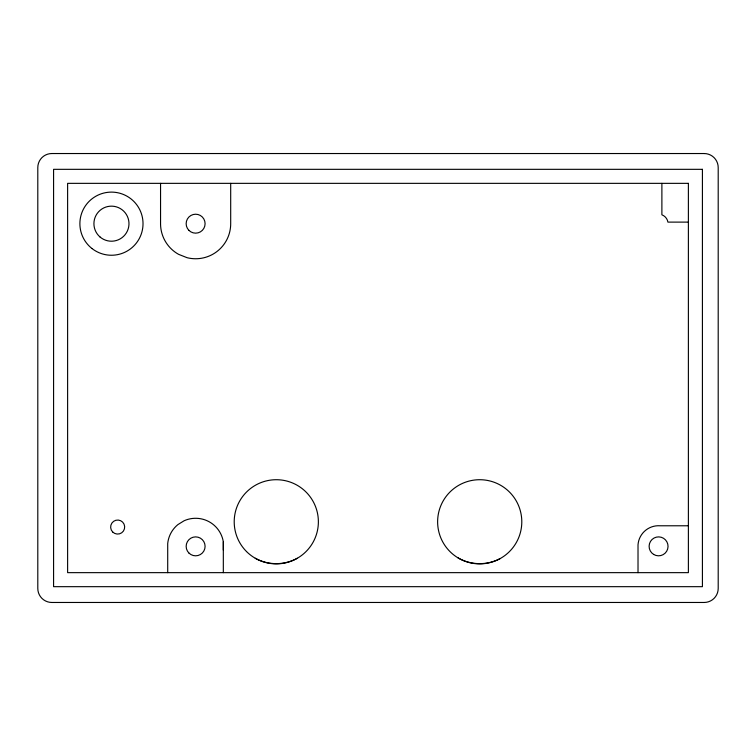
<?xml version="1.0" encoding="UTF-8"?>
<svg xmlns="http://www.w3.org/2000/svg" width="756" height="756" viewBox="0 0 756 756"><rect width="100%" height="100%" fill="white"/><g stroke="black" fill="none" stroke-linecap="round" stroke-linejoin="round"><path stroke-width="1.13" d="M223.322 550.103L223.322 541.835A28.057 28.057 0 0 0 184.105 520.761L177.877 524.617A28.057 28.057 0 0 0 167.709 543.536L167.709 572.651M297.335 558.24C284.379 565.441 268.21 565.441 255.245 558.24M500.17 558.571C487.1 565.564 470.931 565.308 458.089 557.909A42.09 42.09 0 0 1 459.242 485.021A42.09 42.09 0 0 1 521.791 522.462A42.09 42.09 0 0 1 458.089 557.909M688.385 222.113L667.917 222.113A9.469 9.469 0 0 0 661.887 214.808L661.887 183.349M688.385 525.779L660.12 525.779A20.62 20.62 0 0 0 638.017 544.802L638.017 572.651M230.693 183.349L230.693 223.124A35.069 35.069 0 0 1 187.091 257.701L178.577 254.328A35.069 35.069 0 0 1 160.555 224.239L160.555 183.349M223.322 541.835L223.322 572.651M704.167 153.534L51.833 153.534A14.033 14.033 0 0 0 37.8 167.567L37.8 588.433A14.033 14.033 0 0 0 51.833 602.466L704.167 602.466A14.033 14.033 0 0 0 718.2 588.433L718.2 167.567A14.033 14.033 0 0 0 704.167 153.534M702.418 169.325L53.581 169.325L53.581 586.675L702.418 586.675L702.418 169.325M688.385 183.349L67.615 183.349L67.615 572.651L688.385 572.651L688.385 183.349M246.532 551.559A42.09 42.09 0 0 0 316.944 532.687A42.09 42.09 0 0 0 265.394 481.147A42.09 42.09 0 0 0 246.532 551.559M100.019 236.978A17.539 17.539 0 0 0 128.681 226.932A17.539 17.539 0 0 0 105.651 207.135A17.539 17.539 0 0 0 100.019 236.978M112.701 532.016A7.012 7.012 0 0 0 124.438 528.869A7.012 7.012 0 0 0 115.848 520.279A7.012 7.012 0 0 0 112.701 532.016M92.024 248.554A31.563 31.563 0 0 0 142.714 228.076A31.563 31.563 0 0 0 99.622 194.415A31.563 31.563 0 0 0 92.024 248.554M188.924 553.042A9.469 9.469 0 0 0 204.772 548.799A9.469 9.469 0 0 0 193.177 537.204A9.469 9.469 0 0 0 188.924 553.042M653.628 554.422A9.469 9.469 0 0 0 668.039 546.597A9.469 9.469 0 0 0 654.063 538.026A9.469 9.469 0 0 0 653.628 554.422M188.924 230.382A9.469 9.469 0 0 0 204.772 226.129A9.469 9.469 0 0 0 193.177 214.534A9.469 9.469 0 0 0 188.924 230.382"/></g></svg>
